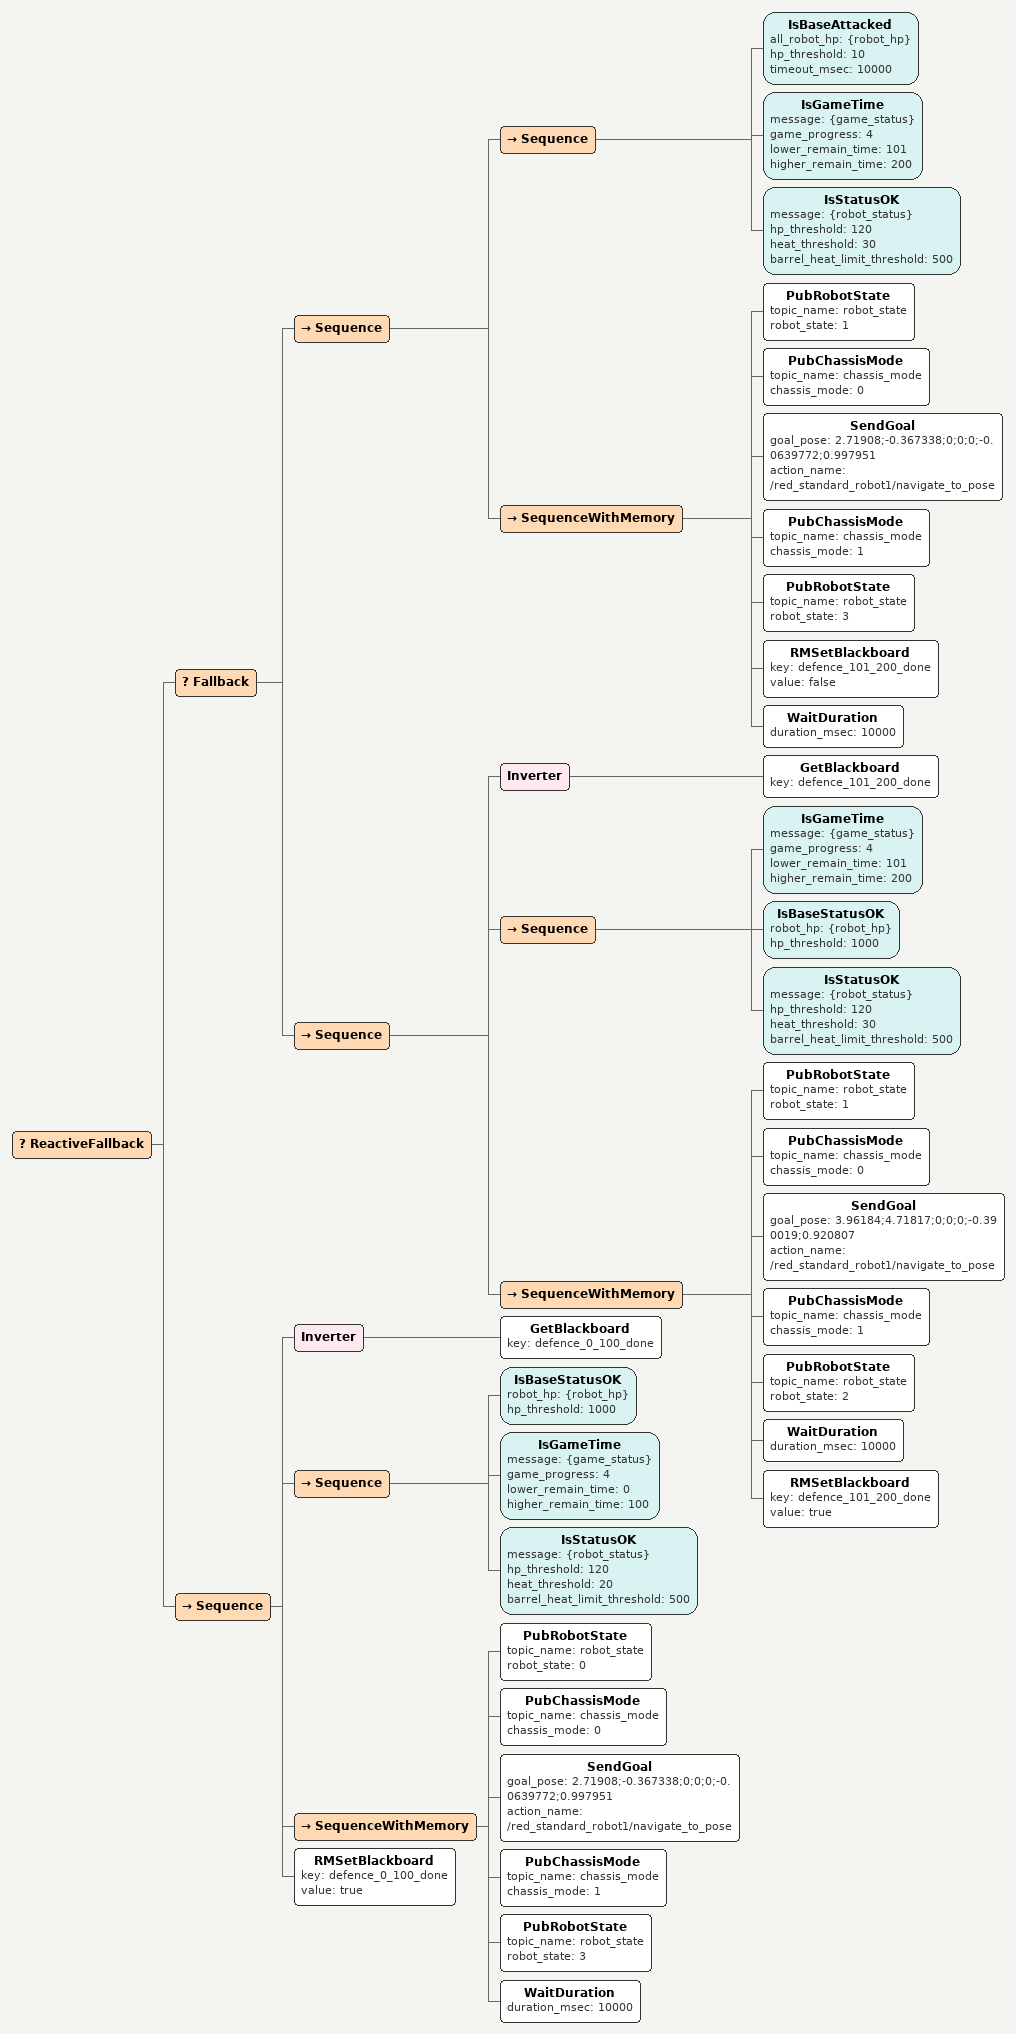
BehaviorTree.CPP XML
<ReactiveFallback>
  <Fallback>
    <Sequence>
      <Sequence>
        <IsBaseAttacked all_robot_hp="{robot_hp}" hp_threshold="10" timeout_msec="10000"/>
        <IsGameTime message="{game_status}" game_progress="4" lower_remain_time="101" higher_remain_time="200"/>
        <IsStatusOK message="{robot_status}" hp_threshold="120" heat_threshold="30" barrel_heat_limit_threshold="500"/>
      </Sequence>
      <SequenceWithMemory>
        <PubRobotState topic_name="robot_state" robot_state="1"/>
        <PubChassisMode topic_name="chassis_mode" chassis_mode="0"/>
        <SendGoal goal_pose="2.71908;-0.367338;0;0;0;-0.0639772;0.997951" action_name="/red_standard_robot1/navigate_to_pose"/>
        <PubChassisMode topic_name="chassis_mode" chassis_mode="1"/>
        <PubRobotState topic_name="robot_state" robot_state="3"/>
        <RMSetBlackboard key="defence_101_200_done" value="false"/>
        <WaitDuration duration_msec="10000"/>
      </SequenceWithMemory>
    </Sequence>
    <Sequence>
      <Inverter>
        <GetBlackboard key="defence_101_200_done"/>
      </Inverter>
      <Sequence>
        <IsGameTime message="{game_status}" game_progress="4" lower_remain_time="101" higher_remain_time="200"/>
        <IsBaseStatusOK robot_hp="{robot_hp}" hp_threshold="1000"/>
        <IsStatusOK message="{robot_status}" hp_threshold="120" heat_threshold="30" barrel_heat_limit_threshold="500"/>
      </Sequence>
      <SequenceWithMemory>
        <PubRobotState topic_name="robot_state" robot_state="1"/>
        <PubChassisMode topic_name="chassis_mode" chassis_mode="0"/>
        <SendGoal goal_pose="3.96184;4.71817;0;0;0;-0.390019;0.920807" action_name="/red_standard_robot1/navigate_to_pose"/>
        <PubChassisMode topic_name="chassis_mode" chassis_mode="1"/>
        <PubRobotState topic_name="robot_state" robot_state="2"/>
        <WaitDuration duration_msec="10000"/>
        <RMSetBlackboard key="defence_101_200_done" value="true"/>
      </SequenceWithMemory>
    </Sequence>
  </Fallback>
  <Sequence>
    <Inverter>
      <GetBlackboard key="defence_0_100_done"/>
    </Inverter>
    <Sequence>
      <IsBaseStatusOK robot_hp="{robot_hp}" hp_threshold="1000"/>
      <IsGameTime message="{game_status}" game_progress="4" lower_remain_time="0" higher_remain_time="100"/>
      <IsStatusOK message="{robot_status}" hp_threshold="120" heat_threshold="20" barrel_heat_limit_threshold="500"/>
    </Sequence>
    <SequenceWithMemory>
      <PubRobotState topic_name="robot_state" robot_state="0"/>
      <PubChassisMode topic_name="chassis_mode" chassis_mode="0"/>
      <SendGoal goal_pose="2.71908;-0.367338;0;0;0;-0.0639772;0.997951" action_name="/red_standard_robot1/navigate_to_pose"/>
      <PubChassisMode topic_name="chassis_mode" chassis_mode="1"/>
      <PubRobotState topic_name="robot_state" robot_state="3"/>
      <WaitDuration duration_msec="10000"/>
    </SequenceWithMemory>
    <RMSetBlackboard key="defence_0_100_done" value="true"/>
  </Sequence>
</ReactiveFallback>
